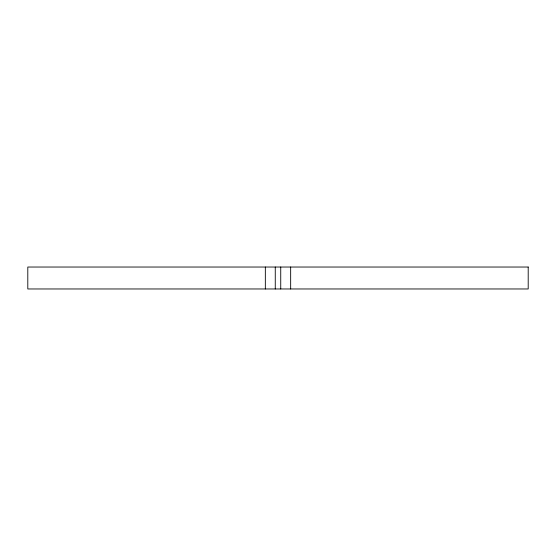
<?xml version="1.0" encoding="UTF-8"?>
<svg xmlns="http://www.w3.org/2000/svg" width="556" height="556" viewBox="0 0 556 556"><rect width="100%" height="100%" fill="white"/><g stroke="black" fill="none" stroke-linecap="round" stroke-linejoin="round"><path stroke-width="0.83" d="M290.663 267.033L290.663 288.967M280.738 267.033L280.738 288.967M275.262 267.033L275.262 288.967M265.337 267.033L265.337 288.967M528.2 267.033L27.8 267.033L27.8 288.967L528.2 288.967L528.2 267.033"/></g></svg>
